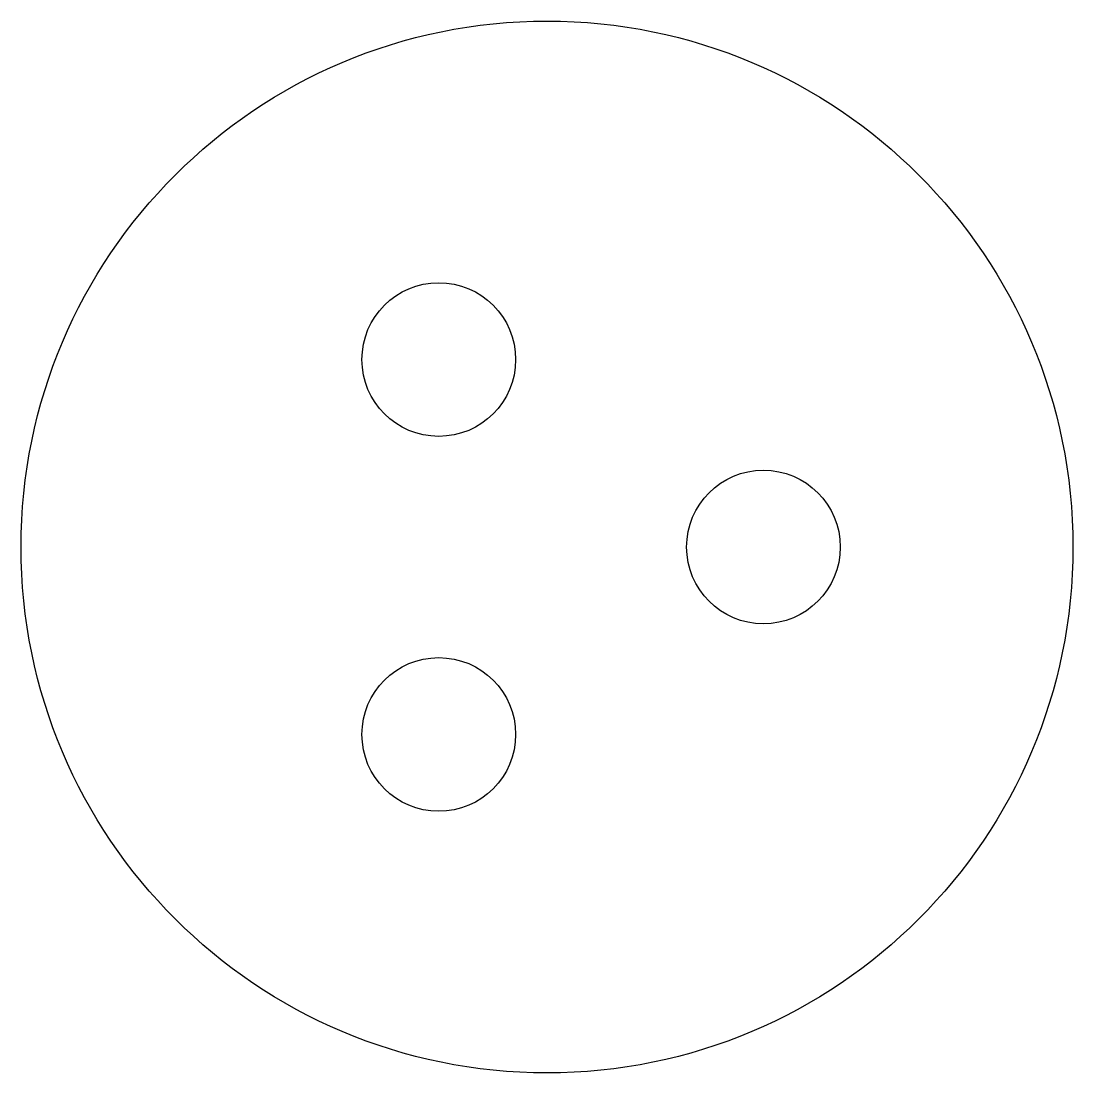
# Model space of a CAD drawing. Header units: inches. Extents: x -2.43 to 2.43, y -2.43 to 2.43.
import ezdxf

# ---------------------------------------------------------------- set-up
doc = ezdxf.new("R2010")
doc.units = ezdxf.units.IN

msp = doc.modelspace()

# ---------------------------------------------------------------- linework, layer by layer
for centre, radius in [((0, 0), 2.43), ((-0.5, 0.866), 0.355), ((1, 0), 0.355), ((-0.5, -0.866), 0.355)]:
    msp.add_circle(centre, radius)

doc.saveas('drawing.dxf')
